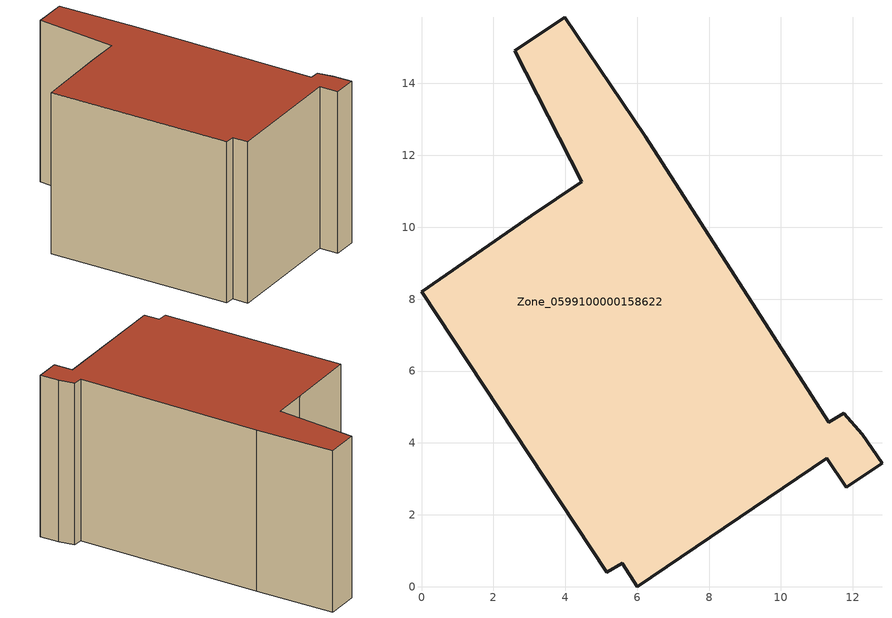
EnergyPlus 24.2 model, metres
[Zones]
Zone_0599100000158622
 floor ground (C_G): 4.46,11.26 2.6,14.91 3.98,15.84 6.23,12.53 11.33,4.58 11.74,4.83 12.26,4.24 12.81,3.44 11.81,2.76 11.27,3.57 6,0 5.58,0.66 5.16,0.4 0,8.2 3.05,10.32 z0
 wall outside (C_F): 2.6,14.91 4.46,11.26 3.05,10.32 0,8.2 5.16,0.4 5.58,0.66 6,0 11.27,3.57 11.81,2.76 12.81,3.44 12.26,4.24 11.74,4.83 11.33,4.58 6.23,12.53 3.98,15.84 2.6,14.91 z0:8.22
 roof outside (C_R): 12.26,4.24 11.74,4.83 11.33,4.58 6.23,12.53 3.98,15.84 2.6,14.91 4.46,11.26 3.05,10.32 0,8.2 5.16,0.4 5.58,0.66 6,0 11.27,3.57 11.81,2.76 12.81,3.44 z8.22
[BUILDING]
Pand.0599100000158622: North Axis=0; Terrain=City; Loads Convergence Tolerance Value=0.04; Temperature Convergence Tolerance Value=0.4; Solar Distribution=FullExterior; Maximum Number of Warmup Days=25; Minimum Number of Warmup Days=1
[Site:Location]
Rotterdam.The.Hague.AP_ZH_NLD Design_Conditions: Latitude=51.96; Longitude=4.45; Time Zone=1; Elevation=-4.5
[SITE:GROUNDTEMPERATURE:BUILDINGSURFACE]
18, 18, 18, 18, 18, 18, 18, 18, 18, 18, 18, 18
[MATERIAL] Thermal Absorptance=0.9; Solar Absorptance=0.7; Visible Absorptance=0.7
Name | Roughness | Thickness | Conductivity | Density | Specific Heat
G.TI.1965-1974 | MediumSmooth | 0.15 | 0.882353 | 540 | 1210
F.TI.1965-1974 | Rough | 0.3 | 0.697674 | 1920 | 840
R.TI.1965-1974 | MediumRough | 0.2 | 0.232558 | 1500 | 1000
[CONSTRUCTION]
C_G: G.TI.1965-1974
C_F: F.TI.1965-1974
C_R: R.TI.1965-1974
[ZONE]
Zone_0599100000158622: Type=1; Multiplier=1; Ceiling Height=Autocalculate; Volume=Autocalculate; Floor Area=autocalculate; Part of Total Floor Area=Yes
[ZONEINFILTRATION:DESIGNFLOWRATE]
Infil_Zone_0599100000158622: Zone or ZoneList or Space or SpaceList=Zone_0599100000158622; Schedule=AlwaysOn; Design Flow Rate Calculation Method=Flow/Area; Flow Rate per Floor Area=0.003; Constant Term Coefficient=1; Temperature Term Coefficient=0; Velocity Term Coefficient=0; Velocity Squared Term Coefficient=0
[HVACTEMPLATE:ZONE:IDEALLOADSAIRSYSTEM]
Zone_0599100000158622: Maximum Heating Supply Air Temperature=50; Minimum Cooling Supply Air Temperature=13; Maximum Heating Supply Air Humidity Ratio=0.0156; Minimum Cooling Supply Air Humidity Ratio=0.0077; Heating Limit=NoLimit; Cooling Limit=NoLimit; Dehumidification Control Type=ConstantSensibleHeatRatio; Cooling Sensible Heat Ratio=0.7; Dehumidification Setpoint=60; Humidification Control Type=None; Humidification Setpoint=30; Outdoor Air Method=None; Outdoor Air Flow Rate per Person=0.00944; Outdoor Air Flow Rate per Zone Floor Area=0; Outdoor Air Flow Rate per Zone=0; Demand Controlled Ventilation Type=None; Outdoor Air Economizer Type=NoEconomizer; Heat Recovery Type=None; Sensible Heat Recovery Effectiveness=0.7; Latent Heat Recovery Effectiveness=0.65
[ZONECONTROL:THERMOSTAT]
ThermostatControl_Zone_0599100000158622: Zone or ZoneList=Zone_0599100000158622; Control Type Schedule=DualSetpointControlType; Control 1=Thermostat_Zone_0599100000158622; Temperature Difference Between Cutout And Setpoint=0
[THERMOSTATSETPOINT:DUALSETPOINT]
Thermostat_Zone_0599100000158622: Heating Setpoint Temperature Schedule=HeatingSetpoint_Zone_0599100000158622; Cooling Setpoint Temperature Schedule=CoolingSetpoint_Zone_0599100000158622
[SCHEDULE:COMPACT]
HeatingSetpoint_Zone_0599100000158622: Through: 12/31, For: AllDays, Until: 24:00, 21
CoolingSetpoint_Zone_0599100000158622: Through: 12/31, For: AllDays, Until: 24:00, 24
DualSetpointControlType: Through: 12/31, For: AllDays, Until: 24:00, 4
AlwaysOn: Through: 12/31, For: AllDays, Until: 24:00, 1
